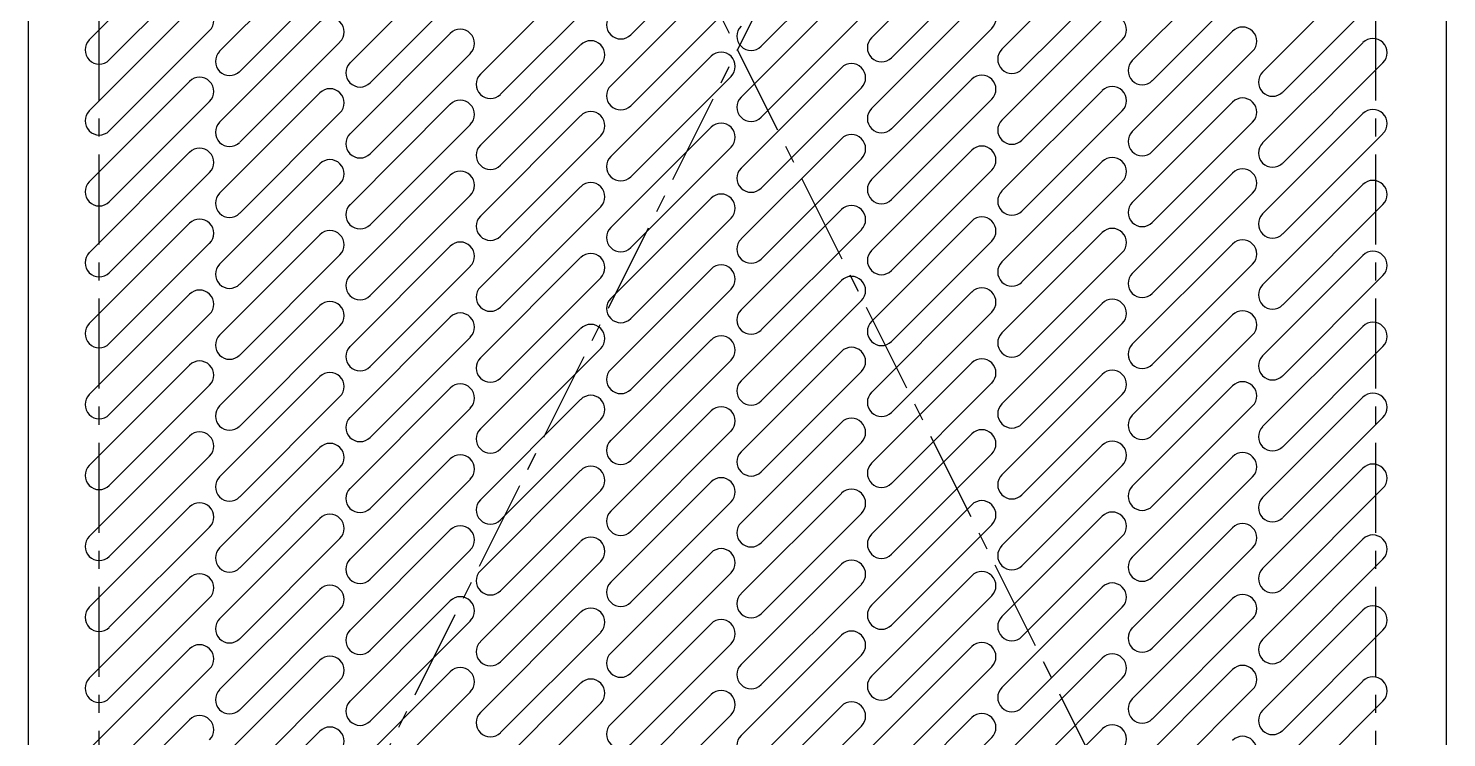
# Model space of a CAD drawing. Header units: millimetres. Extents: x -100 to 100, y -200 to 200.
# Drawn here: x -100 to 100, y -97 to 3 of the extents above; entities that cross this region are included whole.
import ezdxf

# ---------------------------------------------------------------- set-up
doc = ezdxf.new("R2010")
doc.units = ezdxf.units.MM
doc.header["$PDSIZE"] = -1
doc.linetypes.add('CENTERX2', pattern=[20.32, 12.7, -2.54, 2.54, -2.54])

msp = doc.modelspace()

# ---------------------------------------------------------------- linework, layer by layer
at = {"color": 7, "linetype": 'Continuous'}
for p, q in [((-100, -200), (-100, 200)), ((-100, -200), (-100, 200)), ((100, -200), (100, 200)), ((100, -200), (100, 200)), ((-15.05, 2.12), (-0.9, 16.27)), ((-15.05, 2.12), (-0.9, 16.27)), ((-91.41, 1.41), (-77.27, 15.56)), ((-91.41, 1.41), (-77.27, 15.56)), ((3.34, 0.51), (17.48, 14.65)), ((3.34, 0.51), (17.48, 14.65)), ((18.89, 1.72), (33.04, 15.87)), ((18.89, 1.72), (33.04, 15.87)), ((37.28, 0.11), (51.42, 14.25)), ((37.28, 0.11), (51.42, 14.25)), ((-88.59, -1.41), (-74.44, 12.73)), ((-88.59, -1.41), (-74.44, 12.73)), ((-73.03, -0.2), (-58.89, 13.94)), ((-73.03, -0.2), (-58.89, 13.94)), ((-54.64, -1.82), (-40.5, 12.33)), ((-54.64, -1.82), (-40.5, 12.33)), ((21.72, -1.11), (35.87, 13.04)), ((21.72, -1.11), (35.87, 13.04)), ((55.66, -1.51), (69.81, 12.63)), ((55.66, -1.51), (69.81, 12.63)), ((-70.2, -3.03), (-56.06, 11.11)), ((-70.2, -3.03), (-56.06, 11.11)), ((-36.26, -3.43), (-22.12, 10.71)), ((-36.26, -3.43), (-22.12, 10.71)), ((40.11, -2.72), (54.25, 11.42)), ((40.11, -2.72), (54.25, 11.42)), ((74.05, -3.12), (88.19, 11.02)), ((74.05, -3.12), (88.19, 11.02)), ((-51.82, -4.64), (-37.67, 9.5)), ((-51.82, -4.64), (-37.67, 9.5)), ((-17.88, -5.05), (-3.73, 9.1)), ((-17.88, -5.05), (-3.73, 9.1)), ((58.49, -4.34), (72.63, 9.81)), ((58.49, -4.34), (72.63, 9.81)), ((76.88, -5.95), (91.02, 8.19)), ((76.88, -5.95), (91.02, 8.19)), ((-33.43, -6.26), (-19.29, 7.88)), ((-33.43, -6.26), (-19.29, 7.88)), ((-15.05, -7.88), (-0.9, 6.27)), ((-15.05, -7.88), (-0.9, 6.27)), ((0.51, -6.66), (14.65, 7.48)), ((0.51, -6.66), (14.65, 7.48)), ((-91.41, -8.59), (-77.27, 5.56)), ((-91.41, -8.59), (-77.27, 5.56)), ((3.34, -9.49), (17.48, 4.65)), ((3.34, -9.49), (17.48, 4.65)), ((18.89, -8.28), (33.04, 5.87)), ((18.89, -8.28), (33.04, 5.87)), ((37.28, -9.89), (51.42, 4.25)), ((37.28, -9.89), (51.42, 4.25)), ((-88.59, -11.41), (-74.44, 2.73)), ((-88.59, -11.41), (-74.44, 2.73)), ((-73.03, -10.2), (-58.89, 3.94)), ((-73.03, -10.2), (-58.89, 3.94)), ((-54.64, -11.82), (-40.5, 2.33)), ((-54.64, -11.82), (-40.5, 2.33)), ((21.72, -11.11), (35.87, 3.04)), ((21.72, -11.11), (35.87, 3.04)), ((55.66, -11.51), (69.81, 2.63)), ((55.66, -11.51), (69.81, 2.63)), ((-70.2, -13.03), (-56.06, 1.11)), ((-70.2, -13.03), (-56.06, 1.11)), ((-36.26, -13.43), (-22.12, 0.71)), ((-36.26, -13.43), (-22.12, 0.71)), ((40.11, -12.72), (54.25, 1.42)), ((40.11, -12.72), (54.25, 1.42)), ((74.05, -13.12), (88.19, 1.02)), ((74.05, -13.12), (88.19, 1.02)), ((-51.82, -14.64), (-37.67, -0.5)), ((-51.82, -14.64), (-37.67, -0.5)), ((-17.88, -15.05), (-3.73, -0.9)), ((-17.88, -15.05), (-3.73, -0.9)), ((58.49, -14.34), (72.63, -0.19)), ((58.49, -14.34), (72.63, -0.19)), ((76.88, -15.95), (91.02, -1.81)), ((76.88, -15.95), (91.02, -1.81)), ((-33.43, -16.26), (-19.29, -2.12)), ((-33.43, -16.26), (-19.29, -2.12)), ((-15.05, -17.88), (-0.9, -3.73)), ((-15.05, -17.88), (-0.9, -3.73)), ((0.51, -16.66), (14.65, -2.52)), ((0.51, -16.66), (14.65, -2.52)), ((-91.41, -18.59), (-77.27, -4.44)), ((-91.41, -18.59), (-77.27, -4.44)), ((3.34, -19.49), (17.48, -5.35)), ((3.34, -19.49), (17.48, -5.35)), ((18.89, -18.28), (33.04, -4.13)), ((18.89, -18.28), (33.04, -4.13)), ((37.28, -19.89), (51.42, -5.75)), ((37.28, -19.89), (51.42, -5.75)), ((-88.59, -21.41), (-74.44, -7.27)), ((-88.59, -21.41), (-74.44, -7.27)), ((-73.03, -20.2), (-58.89, -6.06)), ((-73.03, -20.2), (-58.89, -6.06)), ((-54.64, -21.82), (-40.5, -7.67)), ((-54.64, -21.82), (-40.5, -7.67)), ((21.72, -21.11), (35.87, -6.96)), ((21.72, -21.11), (35.87, -6.96)), ((55.66, -21.51), (69.81, -7.37)), ((55.66, -21.51), (69.81, -7.37)), ((-70.2, -23.03), (-56.06, -8.89)), ((-70.2, -23.03), (-56.06, -8.89)), ((-36.26, -23.43), (-22.12, -9.29)), ((-36.26, -23.43), (-22.12, -9.29)), ((40.11, -22.72), (54.25, -8.58)), ((40.11, -22.72), (54.25, -8.58)), ((74.05, -23.12), (88.19, -8.98)), ((74.05, -23.12), (88.19, -8.98)), ((-51.82, -24.64), (-37.67, -10.5)), ((-51.82, -24.64), (-37.67, -10.5)), ((-17.88, -25.05), (-3.73, -10.9)), ((-17.88, -25.05), (-3.73, -10.9)), ((58.49, -24.34), (72.63, -10.19)), ((58.49, -24.34), (72.63, -10.19)), ((76.88, -25.95), (91.02, -11.81)), ((76.88, -25.95), (91.02, -11.81)), ((-33.43, -26.26), (-19.29, -12.12)), ((-33.43, -26.26), (-19.29, -12.12)), ((-15.05, -27.88), (-0.9, -13.73)), ((-15.05, -27.88), (-0.9, -13.73)), ((0.51, -26.66), (14.65, -12.52)), ((0.51, -26.66), (14.65, -12.52)), ((-91.41, -28.59), (-77.27, -14.44)), ((-91.41, -28.59), (-77.27, -14.44)), ((3.34, -29.49), (17.48, -15.35)), ((3.34, -29.49), (17.48, -15.35)), ((18.89, -28.28), (33.04, -14.13)), ((18.89, -28.28), (33.04, -14.13)), ((37.28, -29.89), (51.42, -15.75)), ((37.28, -29.89), (51.42, -15.75)), ((-88.59, -31.41), (-74.44, -17.27)), ((-88.59, -31.41), (-74.44, -17.27)), ((-73.03, -30.2), (-58.89, -16.06)), ((-73.03, -30.2), (-58.89, -16.06)), ((-54.64, -31.82), (-40.5, -17.67)), ((-54.64, -31.82), (-40.5, -17.67)), ((21.72, -31.11), (35.87, -16.96)), ((21.72, -31.11), (35.87, -16.96)), ((55.66, -31.51), (69.81, -17.37)), ((55.66, -31.51), (69.81, -17.37)), ((-70.2, -33.03), (-56.06, -18.89)), ((-70.2, -33.03), (-56.06, -18.89)), ((-36.26, -33.43), (-22.12, -19.29)), ((-36.26, -33.43), (-22.12, -19.29)), ((40.11, -32.72), (54.25, -18.58)), ((40.11, -32.72), (54.25, -18.58)), ((74.05, -33.12), (88.19, -18.98)), ((74.05, -33.12), (88.19, -18.98)), ((-51.82, -34.64), (-37.67, -20.5)), ((-51.82, -34.64), (-37.67, -20.5)), ((-17.88, -35.05), (-3.73, -20.9)), ((-17.88, -35.05), (-3.73, -20.9)), ((58.49, -34.34), (72.63, -20.19)), ((58.49, -34.34), (72.63, -20.19)), ((76.88, -35.95), (91.02, -21.81)), ((76.88, -35.95), (91.02, -21.81)), ((-33.43, -36.26), (-19.29, -22.12)), ((-33.43, -36.26), (-19.29, -22.12)), ((-15.05, -37.88), (-0.9, -23.73)), ((-15.05, -37.88), (-0.9, -23.73)), ((0.51, -36.66), (14.65, -22.52)), ((0.51, -36.66), (14.65, -22.52)), ((-91.41, -38.59), (-77.27, -24.44)), ((-91.41, -38.59), (-77.27, -24.44)), ((3.34, -39.49), (17.48, -25.35)), ((3.34, -39.49), (17.48, -25.35)), ((18.89, -38.28), (33.04, -24.13)), ((18.89, -38.28), (33.04, -24.13)), ((37.28, -39.89), (51.42, -25.75)), ((37.28, -39.89), (51.42, -25.75)), ((-88.59, -41.41), (-74.44, -27.27)), ((-88.59, -41.41), (-74.44, -27.27)), ((-73.03, -40.2), (-58.89, -26.06)), ((-73.03, -40.2), (-58.89, -26.06)), ((-54.64, -41.82), (-40.5, -27.67)), ((-54.64, -41.82), (-40.5, -27.67)), ((21.72, -41.11), (35.87, -26.96)), ((21.72, -41.11), (35.87, -26.96)), ((55.66, -41.51), (69.81, -27.37)), ((55.66, -41.51), (69.81, -27.37)), ((-70.2, -43.03), (-56.06, -28.89)), ((-70.2, -43.03), (-56.06, -28.89)), ((-36.26, -43.43), (-22.12, -29.29)), ((-36.26, -43.43), (-22.12, -29.29)), ((40.11, -42.72), (54.25, -28.58)), ((40.11, -42.72), (54.25, -28.58)), ((74.05, -43.12), (88.19, -28.98)), ((74.05, -43.12), (88.19, -28.98)), ((-51.82, -44.64), (-37.67, -30.5)), ((-51.82, -44.64), (-37.67, -30.5)), ((-17.88, -45.05), (-3.73, -30.9)), ((-17.88, -45.05), (-3.73, -30.9)), ((58.49, -44.34), (72.63, -30.19)), ((58.49, -44.34), (72.63, -30.19)), ((76.88, -45.95), (91.02, -31.81)), ((76.88, -45.95), (91.02, -31.81)), ((-33.43, -46.26), (-19.29, -32.12)), ((-33.43, -46.26), (-19.29, -32.12)), ((-15.05, -47.88), (-0.9, -33.73)), ((-15.05, -47.88), (-0.9, -33.73)), ((0.51, -46.66), (14.65, -32.52)), ((0.51, -46.66), (14.65, -32.52)), ((-91.41, -48.59), (-77.27, -34.44)), ((-91.41, -48.59), (-77.27, -34.44)), ((3.34, -49.49), (17.48, -35.35)), ((3.34, -49.49), (17.48, -35.35)), ((18.89, -48.28), (33.04, -34.13)), ((18.89, -48.28), (33.04, -34.13)), ((37.28, -49.89), (51.42, -35.75)), ((37.28, -49.89), (51.42, -35.75)), ((-88.59, -51.41), (-74.44, -37.27)), ((-88.59, -51.41), (-74.44, -37.27)), ((-73.03, -50.2), (-58.89, -36.06)), ((-73.03, -50.2), (-58.89, -36.06)), ((-54.64, -51.82), (-40.5, -37.67)), ((-54.64, -51.82), (-40.5, -37.67)), ((21.72, -51.11), (35.87, -36.96)), ((21.72, -51.11), (35.87, -36.96)), ((55.66, -51.51), (69.81, -37.37)), ((55.66, -51.51), (69.81, -37.37)), ((-70.2, -53.03), (-56.06, -38.89)), ((-70.2, -53.03), (-56.06, -38.89)), ((-36.26, -53.43), (-22.12, -39.29)), ((-36.26, -53.43), (-22.12, -39.29)), ((40.11, -52.72), (54.25, -38.58)), ((40.11, -52.72), (54.25, -38.58)), ((74.05, -53.12), (88.19, -38.98)), ((74.05, -53.12), (88.19, -38.98)), ((-51.82, -54.64), (-37.67, -40.5)), ((-51.82, -54.64), (-37.67, -40.5)), ((-17.88, -55.05), (-3.73, -40.9)), ((-17.88, -55.05), (-3.73, -40.9)), ((58.49, -54.34), (72.63, -40.19)), ((58.49, -54.34), (72.63, -40.19)), ((76.88, -55.95), (91.02, -41.81)), ((76.88, -55.95), (91.02, -41.81)), ((-33.43, -56.26), (-19.29, -42.12)), ((-33.43, -56.26), (-19.29, -42.12)), ((-15.05, -57.88), (-0.9, -43.73)), ((-15.05, -57.88), (-0.9, -43.73)), ((0.51, -56.66), (14.65, -42.52)), ((0.51, -56.66), (14.65, -42.52)), ((-91.41, -58.59), (-77.27, -44.44)), ((-91.41, -58.59), (-77.27, -44.44)), ((3.34, -59.49), (17.48, -45.35)), ((3.34, -59.49), (17.48, -45.35)), ((18.89, -58.28), (33.04, -44.13)), ((18.89, -58.28), (33.04, -44.13)), ((37.28, -59.89), (51.42, -45.75)), ((37.28, -59.89), (51.42, -45.75)), ((-88.59, -61.41), (-74.44, -47.27)), ((-88.59, -61.41), (-74.44, -47.27)), ((-73.03, -60.2), (-58.89, -46.06)), ((-73.03, -60.2), (-58.89, -46.06)), ((-54.64, -61.82), (-40.5, -47.67)), ((-54.64, -61.82), (-40.5, -47.67)), ((21.72, -61.11), (35.87, -46.96)), ((21.72, -61.11), (35.87, -46.96)), ((55.66, -61.51), (69.81, -47.37)), ((55.66, -61.51), (69.81, -47.37)), ((-70.2, -63.03), (-56.06, -48.89)), ((-70.2, -63.03), (-56.06, -48.89)), ((-36.26, -63.43), (-22.12, -49.29)), ((-36.26, -63.43), (-22.12, -49.29)), ((40.11, -62.72), (54.25, -48.58)), ((40.11, -62.72), (54.25, -48.58)), ((74.05, -63.12), (88.19, -48.98)), ((74.05, -63.12), (88.19, -48.98)), ((-51.82, -64.64), (-37.67, -50.5)), ((-51.82, -64.64), (-37.67, -50.5)), ((-17.88, -65.05), (-3.73, -50.9)), ((-17.88, -65.05), (-3.73, -50.9)), ((58.49, -64.34), (72.63, -50.19)), ((58.49, -64.34), (72.63, -50.19)), ((76.88, -65.95), (91.02, -51.81)), ((76.88, -65.95), (91.02, -51.81)), ((-33.43, -66.26), (-19.29, -52.12)), ((-33.43, -66.26), (-19.29, -52.12)), ((-15.05, -67.88), (-0.9, -53.73)), ((-15.05, -67.88), (-0.9, -53.73)), ((0.51, -66.66), (14.65, -52.52)), ((0.51, -66.66), (14.65, -52.52)), ((-91.41, -68.59), (-77.27, -54.44)), ((-91.41, -68.59), (-77.27, -54.44)), ((3.34, -69.49), (17.48, -55.35)), ((3.34, -69.49), (17.48, -55.35)), ((18.89, -68.28), (33.04, -54.13)), ((18.89, -68.28), (33.04, -54.13)), ((37.28, -69.89), (51.42, -55.75)), ((37.28, -69.89), (51.42, -55.75)), ((-88.59, -71.41), (-74.44, -57.27)), ((-88.59, -71.41), (-74.44, -57.27)), ((-73.03, -70.2), (-58.89, -56.06)), ((-73.03, -70.2), (-58.89, -56.06)), ((-54.64, -71.82), (-40.5, -57.67)), ((-54.64, -71.82), (-40.5, -57.67)), ((21.72, -71.11), (35.87, -56.96)), ((21.72, -71.11), (35.87, -56.96)), ((55.66, -71.51), (69.81, -57.37)), ((55.66, -71.51), (69.81, -57.37)), ((-70.2, -73.03), (-56.06, -58.89)), ((-70.2, -73.03), (-56.06, -58.89)), ((-36.26, -73.43), (-22.12, -59.29)), ((-36.26, -73.43), (-22.12, -59.29)), ((40.11, -72.72), (54.25, -58.58)), ((40.11, -72.72), (54.25, -58.58)), ((74.05, -73.12), (88.19, -58.98)), ((74.05, -73.12), (88.19, -58.98)), ((-51.82, -74.64), (-37.67, -60.5)), ((-51.82, -74.64), (-37.67, -60.5)), ((-17.88, -75.05), (-3.73, -60.9)), ((-17.88, -75.05), (-3.73, -60.9)), ((58.49, -74.34), (72.63, -60.19)), ((58.49, -74.34), (72.63, -60.19)), ((76.88, -75.95), (91.02, -61.81)), ((76.88, -75.95), (91.02, -61.81)), ((-33.43, -76.26), (-19.29, -62.12)), ((-33.43, -76.26), (-19.29, -62.12)), ((-15.05, -77.88), (-0.9, -63.73)), ((-15.05, -77.88), (-0.9, -63.73)), ((0.51, -76.66), (14.65, -62.52)), ((0.51, -76.66), (14.65, -62.52)), ((-91.41, -78.59), (-77.27, -64.44)), ((-91.41, -78.59), (-77.27, -64.44)), ((3.34, -79.49), (17.48, -65.35)), ((3.34, -79.49), (17.48, -65.35)), ((18.89, -78.28), (33.04, -64.13)), ((18.89, -78.28), (33.04, -64.13)), ((37.28, -79.89), (51.42, -65.75)), ((37.28, -79.89), (51.42, -65.75)), ((-88.59, -81.41), (-74.44, -67.27)), ((-88.59, -81.41), (-74.44, -67.27)), ((-73.03, -80.2), (-58.89, -66.06)), ((-73.03, -80.2), (-58.89, -66.06)), ((-54.64, -81.82), (-40.5, -67.67)), ((-54.64, -81.82), (-40.5, -67.67)), ((21.72, -81.11), (35.87, -66.96)), ((21.72, -81.11), (35.87, -66.96)), ((55.66, -81.51), (69.81, -67.37)), ((55.66, -81.51), (69.81, -67.37)), ((-70.2, -83.03), (-56.06, -68.89)), ((-70.2, -83.03), (-56.06, -68.89)), ((-36.26, -83.43), (-22.12, -69.29)), ((-36.26, -83.43), (-22.12, -69.29)), ((40.11, -82.72), (54.25, -68.58)), ((40.11, -82.72), (54.25, -68.58)), ((74.05, -83.12), (88.19, -68.98)), ((74.05, -83.12), (88.19, -68.98)), ((-51.82, -84.64), (-37.67, -70.5)), ((-51.82, -84.64), (-37.67, -70.5)), ((-17.88, -85.05), (-3.73, -70.9)), ((-17.88, -85.05), (-3.73, -70.9)), ((58.49, -84.34), (72.63, -70.19)), ((58.49, -84.34), (72.63, -70.19)), ((76.88, -85.95), (91.02, -71.81)), ((76.88, -85.95), (91.02, -71.81)), ((-33.43, -86.26), (-19.29, -72.12)), ((-33.43, -86.26), (-19.29, -72.12)), ((-15.05, -87.88), (-0.9, -73.73)), ((-15.05, -87.88), (-0.9, -73.73)), ((0.51, -86.66), (14.65, -72.52)), ((0.51, -86.66), (14.65, -72.52)), ((-91.41, -88.59), (-77.27, -74.44)), ((-91.41, -88.59), (-77.27, -74.44)), ((3.34, -89.49), (17.48, -75.35)), ((3.34, -89.49), (17.48, -75.35)), ((18.89, -88.28), (33.04, -74.13)), ((18.89, -88.28), (33.04, -74.13)), ((37.28, -89.89), (51.42, -75.75)), ((37.28, -89.89), (51.42, -75.75)), ((-88.59, -91.41), (-74.44, -77.27)), ((-88.59, -91.41), (-74.44, -77.27)), ((-73.03, -90.2), (-58.89, -76.06)), ((-73.03, -90.2), (-58.89, -76.06)), ((-54.64, -91.82), (-40.5, -77.67)), ((-54.64, -91.82), (-40.5, -77.67)), ((21.72, -91.11), (35.87, -76.96)), ((21.72, -91.11), (35.87, -76.96)), ((55.66, -91.51), (69.81, -77.37)), ((55.66, -91.51), (69.81, -77.37)), ((-70.2, -93.03), (-56.06, -78.89)), ((-70.2, -93.03), (-56.06, -78.89)), ((-36.26, -93.43), (-22.12, -79.29)), ((-36.26, -93.43), (-22.12, -79.29)), ((40.11, -92.72), (54.25, -78.58)), ((40.11, -92.72), (54.25, -78.58)), ((74.05, -93.12), (88.19, -78.98)), ((74.05, -93.12), (88.19, -78.98)), ((-51.82, -94.64), (-37.67, -80.5)), ((-51.82, -94.64), (-37.67, -80.5)), ((-17.88, -95.05), (-3.73, -80.9)), ((-17.88, -95.05), (-3.73, -80.9)), ((58.49, -94.34), (72.63, -80.19)), ((58.49, -94.34), (72.63, -80.19)), ((76.88, -95.95), (91.02, -81.81)), ((76.88, -95.95), (91.02, -81.81)), ((-33.43, -96.26), (-19.29, -82.12)), ((-33.43, -96.26), (-19.29, -82.12)), ((-15.05, -97.88), (-0.9, -83.73)), ((-15.05, -97.88), (-0.9, -83.73)), ((0.51, -96.66), (14.65, -82.52)), ((0.51, -96.66), (14.65, -82.52)), ((-91.41, -98.59), (-77.27, -84.44)), ((-91.41, -98.59), (-77.27, -84.44)), ((3.34, -99.49), (17.48, -85.35)), ((3.34, -99.49), (17.48, -85.35)), ((18.89, -98.28), (33.04, -84.13)), ((18.89, -98.28), (33.04, -84.13)), ((37.28, -99.89), (51.42, -85.75)), ((37.28, -99.89), (51.42, -85.75)), ((-88.59, -101.41), (-74.44, -87.27)), ((-88.59, -101.41), (-74.44, -87.27)), ((-73.03, -100.2), (-58.89, -86.06)), ((-73.03, -100.2), (-58.89, -86.06)), ((-54.64, -101.82), (-40.5, -87.67)), ((-54.64, -101.82), (-40.5, -87.67)), ((21.72, -101.11), (35.87, -86.96)), ((21.72, -101.11), (35.87, -86.96)), ((55.66, -101.51), (69.81, -87.37)), ((55.66, -101.51), (69.81, -87.37)), ((-70.2, -103.03), (-56.06, -88.89)), ((-70.2, -103.03), (-56.06, -88.89)), ((-36.26, -103.43), (-22.12, -89.29)), ((-36.26, -103.43), (-22.12, -89.29)), ((40.11, -102.72), (54.25, -88.58)), ((40.11, -102.72), (54.25, -88.58)), ((74.05, -103.12), (88.19, -88.98)), ((74.05, -103.12), (88.19, -88.98)), ((-51.82, -104.64), (-37.67, -90.5)), ((-51.82, -104.64), (-37.67, -90.5)), ((-17.88, -105.05), (-3.73, -90.9)), ((-17.88, -105.05), (-3.73, -90.9)), ((58.49, -104.34), (72.63, -90.19)), ((58.49, -104.34), (72.63, -90.19)), ((76.88, -105.95), (91.02, -91.81)), ((76.88, -105.95), (91.02, -91.81)), ((-33.43, -106.26), (-19.29, -92.12)), ((-33.43, -106.26), (-19.29, -92.12)), ((-15.05, -107.88), (-0.9, -93.73)), ((-15.05, -107.88), (-0.9, -93.73)), ((0.51, -106.66), (14.65, -92.52)), ((0.51, -106.66), (14.65, -92.52)), ((-91.41, -108.59), (-77.27, -94.44)), ((-91.41, -108.59), (-77.27, -94.44)), ((3.34, -109.49), (17.48, -95.35)), ((3.34, -109.49), (17.48, -95.35)), ((18.89, -108.28), (33.04, -94.13)), ((18.89, -108.28), (33.04, -94.13)), ((37.28, -109.89), (51.42, -95.75)), ((37.28, -109.89), (51.42, -95.75)), ((-73.03, -110.2), (-58.89, -96.06)), ((-73.03, -110.2), (-58.89, -96.06)), ((21.72, -111.11), (35.87, -96.96)), ((21.72, -111.11), (35.87, -96.96))]:
    msp.add_line(p, q, dxfattribs=at)
at = {"color": 7, "linetype": 'CENTERX2'}
for p, q in [((-100, -200), (100, 200)), ((-100, 200), (100, -200)), ((-90, -190), (-90, 190)), ((90, -190), (90, 190))]:
    msp.add_line(p, q, dxfattribs=at)
at = {"color": 7, "linetype": 'Continuous'}
for centre, start, end in [((-75.86, 4.14), 315, 135), ((-75.86, 4.14), 315, 135), ((34.45, 4.45), 315, 135), ((-57.47, 2.53), 315, 135), ((-57.47, 2.53), 315, 135), ((-16.46, 3.54), 135, 315), ((-16.46, 3.54), 135, 315), ((52.84, 2.84), 315, 135), ((52.84, 2.84), 315, 135), ((-39.09, 0.91), 315, 135), ((-39.09, 0.91), 315, 135), ((1.92, 1.92), 135, 315), ((1.92, 1.92), 135, 315), ((71.22, 1.22), 315, 135), ((71.22, 1.22), 315, 135), ((-90, 0), 135, 315), ((-90, 0), 135, 315), ((-20.7, -0.7), 315, 135), ((-20.7, -0.7), 315, 135), ((20.31, 0.31), 135, 315), ((20.31, 0.31), 135, 315), ((38.69, -1.31), 135, 315), ((38.69, -1.31), 135, 315), ((89.61, -0.39), 315, 135), ((89.61, -0.39), 315, 135), ((-71.62, -1.62), 135, 315), ((-71.62, -1.62), 135, 315), ((-53.23, -3.23), 135, 315), ((-53.23, -3.23), 135, 315), ((-2.32, -2.32), 315, 135), ((-2.32, -2.32), 315, 135), ((16.07, -3.93), 315, 135), ((16.07, -3.93), 315, 135), ((57.08, -2.92), 135, 315), ((57.08, -2.92), 135, 315), ((-75.86, -5.86), 315, 135), ((-75.86, -5.86), 315, 135), ((-34.85, -4.85), 135, 315), ((-34.85, -4.85), 135, 315), ((34.45, -5.55), 315, 135), ((34.45, -5.55), 315, 135), ((75.46, -4.54), 135, 315), ((75.46, -4.54), 135, 315), ((-57.47, -7.47), 315, 135), ((-57.47, -7.47), 315, 135), ((-16.46, -6.46), 135, 315), ((-16.46, -6.46), 135, 315), ((52.84, -7.16), 315, 135), ((52.84, -7.16), 315, 135), ((-39.09, -9.09), 315, 135), ((-39.09, -9.09), 315, 135), ((1.92, -8.08), 135, 315), ((1.92, -8.08), 135, 315), ((71.22, -8.78), 315, 135), ((71.22, -8.78), 315, 135), ((-90, -10), 135, 315), ((-90, -10), 135, 315), ((-20.7, -10.7), 315, 135), ((-20.7, -10.7), 315, 135), ((20.31, -9.69), 135, 315), ((20.31, -9.69), 135, 315), ((38.69, -11.31), 135, 315), ((38.69, -11.31), 135, 315), ((89.61, -10.39), 315, 135), ((89.61, -10.39), 315, 135), ((-71.62, -11.62), 135, 315), ((-71.62, -11.62), 135, 315), ((-53.23, -13.23), 135, 315), ((-53.23, -13.23), 135, 315), ((-2.32, -12.32), 315, 135), ((-2.32, -12.32), 315, 135), ((16.07, -13.93), 315, 135), ((16.07, -13.93), 315, 135), ((57.08, -12.92), 135, 315), ((57.08, -12.92), 135, 315), ((-75.86, -15.86), 315, 135), ((-75.86, -15.86), 315, 135), ((-34.85, -14.85), 135, 315), ((-34.85, -14.85), 135, 315), ((34.45, -15.55), 315, 135), ((34.45, -15.55), 315, 135), ((75.46, -14.54), 135, 315), ((75.46, -14.54), 135, 315), ((-57.47, -17.47), 315, 135), ((-57.47, -17.47), 315, 135), ((-16.46, -16.46), 135, 315), ((-16.46, -16.46), 135, 315), ((52.84, -17.16), 315, 135), ((52.84, -17.16), 315, 135), ((-39.09, -19.09), 315, 135), ((-39.09, -19.09), 315, 135), ((1.92, -18.08), 135, 315), ((1.92, -18.08), 135, 315), ((71.22, -18.78), 315, 135), ((71.22, -18.78), 315, 135), ((-90, -20), 135, 315), ((-90, -20), 135, 315), ((-20.7, -20.7), 315, 135), ((-20.7, -20.7), 315, 135), ((20.31, -19.69), 135, 315), ((20.31, -19.69), 135, 315), ((38.69, -21.31), 135, 315), ((38.69, -21.31), 135, 315), ((89.61, -20.39), 315, 135), ((89.61, -20.39), 315, 135), ((-71.62, -21.62), 135, 315), ((-71.62, -21.62), 135, 315), ((-53.23, -23.23), 135, 315), ((-53.23, -23.23), 135, 315), ((-2.32, -22.32), 315, 135), ((-2.32, -22.32), 315, 135), ((16.07, -23.93), 315, 135), ((16.07, -23.93), 315, 135), ((57.08, -22.92), 135, 315), ((57.08, -22.92), 135, 315), ((-75.86, -25.86), 315, 135), ((-75.86, -25.86), 315, 135), ((-34.85, -24.85), 135, 315), ((-34.85, -24.85), 135, 315), ((34.45, -25.55), 315, 135), ((34.45, -25.55), 315, 135), ((75.46, -24.54), 135, 315), ((75.46, -24.54), 135, 315), ((-57.47, -27.47), 315, 135), ((-57.47, -27.47), 315, 135), ((-16.46, -26.46), 135, 315), ((-16.46, -26.46), 135, 315), ((52.84, -27.16), 315, 135), ((52.84, -27.16), 315, 135), ((-39.09, -29.09), 315, 135), ((-39.09, -29.09), 315, 135), ((1.92, -28.08), 135, 315), ((1.92, -28.08), 135, 315), ((71.22, -28.78), 315, 135), ((71.22, -28.78), 315, 135), ((-90, -30), 135, 315), ((-90, -30), 135, 315), ((-20.7, -30.7), 315, 135), ((-20.7, -30.7), 315, 135), ((20.31, -29.69), 135, 315), ((20.31, -29.69), 135, 315), ((38.69, -31.31), 135, 315), ((38.69, -31.31), 135, 315), ((89.61, -30.39), 315, 135), ((89.61, -30.39), 315, 135), ((-71.62, -31.62), 135, 315), ((-71.62, -31.62), 135, 315), ((-53.23, -33.23), 135, 315), ((-53.23, -33.23), 135, 315), ((-2.32, -32.32), 315, 135), ((-2.32, -32.32), 315, 135), ((16.07, -33.93), 315, 135), ((16.07, -33.93), 315, 135), ((57.08, -32.92), 135, 315), ((57.08, -32.92), 135, 315), ((-75.86, -35.86), 315, 135), ((-75.86, -35.86), 315, 135), ((-34.85, -34.85), 135, 315), ((-34.85, -34.85), 135, 315), ((34.45, -35.55), 315, 135), ((34.45, -35.55), 315, 135), ((75.46, -34.54), 135, 315), ((75.46, -34.54), 135, 315), ((-57.47, -37.47), 315, 135), ((-57.47, -37.47), 315, 135), ((-16.46, -36.46), 135, 315), ((-16.46, -36.46), 135, 315), ((52.84, -37.16), 315, 135), ((52.84, -37.16), 315, 135), ((-39.09, -39.09), 315, 135), ((-39.09, -39.09), 315, 135), ((1.92, -38.08), 135, 315), ((1.92, -38.08), 135, 315), ((71.22, -38.78), 315, 135), ((71.22, -38.78), 315, 135), ((-90, -40), 135, 315), ((-90, -40), 135, 315), ((-20.7, -40.7), 315, 135), ((-20.7, -40.7), 315, 135), ((20.31, -39.69), 135, 315), ((20.31, -39.69), 135, 315), ((38.69, -41.31), 135, 315), ((38.69, -41.31), 135, 315), ((89.61, -40.39), 315, 135), ((89.61, -40.39), 315, 135), ((-71.62, -41.62), 135, 315), ((-71.62, -41.62), 135, 315), ((-53.23, -43.23), 135, 315), ((-53.23, -43.23), 135, 315), ((-2.32, -42.32), 315, 135), ((-2.32, -42.32), 315, 135), ((16.07, -43.93), 315, 135), ((16.07, -43.93), 315, 135), ((57.08, -42.92), 135, 315), ((57.08, -42.92), 135, 315), ((-75.86, -45.86), 315, 135), ((-75.86, -45.86), 315, 135), ((-34.85, -44.85), 135, 315), ((-34.85, -44.85), 135, 315), ((34.45, -45.55), 315, 135), ((34.45, -45.55), 315, 135), ((75.46, -44.54), 135, 315), ((75.46, -44.54), 135, 315), ((-57.47, -47.47), 315, 135), ((-57.47, -47.47), 315, 135), ((-16.46, -46.46), 135, 315), ((-16.46, -46.46), 135, 315), ((52.84, -47.16), 315, 135), ((52.84, -47.16), 315, 135), ((-39.09, -49.09), 315, 135), ((-39.09, -49.09), 315, 135), ((1.92, -48.08), 135, 315), ((1.92, -48.08), 135, 315), ((71.22, -48.78), 315, 135), ((71.22, -48.78), 315, 135), ((-90, -50), 135, 315), ((-90, -50), 135, 315), ((-20.7, -50.7), 315, 135), ((-20.7, -50.7), 315, 135), ((20.31, -49.69), 135, 315), ((20.31, -49.69), 135, 315), ((38.69, -51.31), 135, 315), ((38.69, -51.31), 135, 315), ((89.61, -50.39), 315, 135), ((89.61, -50.39), 315, 135), ((-71.62, -51.62), 135, 315), ((-71.62, -51.62), 135, 315), ((-53.23, -53.23), 135, 315), ((-53.23, -53.23), 135, 315), ((-2.32, -52.32), 315, 135), ((-2.32, -52.32), 315, 135), ((16.07, -53.93), 315, 135), ((16.07, -53.93), 315, 135), ((57.08, -52.92), 135, 315), ((57.08, -52.92), 135, 315), ((-75.86, -55.86), 315, 135), ((-75.86, -55.86), 315, 135), ((-34.85, -54.85), 135, 315), ((-34.85, -54.85), 135, 315), ((34.45, -55.55), 315, 135), ((34.45, -55.55), 315, 135), ((75.46, -54.54), 135, 315), ((75.46, -54.54), 135, 315), ((-57.47, -57.47), 315, 135), ((-57.47, -57.47), 315, 135), ((-16.46, -56.46), 135, 315), ((-16.46, -56.46), 135, 315), ((52.84, -57.16), 315, 135), ((52.84, -57.16), 315, 135), ((-39.09, -59.09), 315, 135), ((-39.09, -59.09), 315, 135), ((1.92, -58.08), 135, 315), ((1.92, -58.08), 135, 315), ((71.22, -58.78), 315, 135), ((71.22, -58.78), 315, 135), ((-90, -60), 135, 315), ((-90, -60), 135, 315), ((-20.7, -60.7), 315, 135), ((-20.7, -60.7), 315, 135), ((20.31, -59.69), 135, 315), ((20.31, -59.69), 135, 315), ((38.69, -61.31), 135, 315), ((38.69, -61.31), 135, 315), ((89.61, -60.39), 315, 135), ((89.61, -60.39), 315, 135), ((-71.62, -61.62), 135, 315), ((-71.62, -61.62), 135, 315), ((-53.23, -63.23), 135, 315), ((-53.23, -63.23), 135, 315), ((-2.32, -62.32), 315, 135), ((-2.32, -62.32), 315, 135), ((16.07, -63.93), 315, 135), ((16.07, -63.93), 315, 135), ((57.08, -62.92), 135, 315), ((57.08, -62.92), 135, 315), ((-75.86, -65.86), 315, 135), ((-75.86, -65.86), 315, 135), ((-34.85, -64.85), 135, 315), ((-34.85, -64.85), 135, 315), ((34.45, -65.55), 315, 135), ((34.45, -65.55), 315, 135), ((75.46, -64.54), 135, 315), ((75.46, -64.54), 135, 315), ((-57.47, -67.47), 315, 135), ((-57.47, -67.47), 315, 135), ((-16.46, -66.46), 135, 315), ((-16.46, -66.46), 135, 315), ((52.84, -67.16), 315, 135), ((52.84, -67.16), 315, 135), ((-39.09, -69.09), 315, 135), ((-39.09, -69.09), 315, 135), ((1.92, -68.08), 135, 315), ((1.92, -68.08), 135, 315), ((71.22, -68.78), 315, 135), ((71.22, -68.78), 315, 135), ((-90, -70), 135, 315), ((-90, -70), 135, 315), ((-20.7, -70.7), 315, 135), ((-20.7, -70.7), 315, 135), ((20.31, -69.69), 135, 315), ((20.31, -69.69), 135, 315), ((38.69, -71.31), 135, 315), ((38.69, -71.31), 135, 315), ((89.61, -70.39), 315, 135), ((89.61, -70.39), 315, 135), ((-71.62, -71.62), 135, 315), ((-71.62, -71.62), 135, 315), ((-53.23, -73.23), 135, 315), ((-53.23, -73.23), 135, 315), ((-2.32, -72.32), 315, 135), ((-2.32, -72.32), 315, 135), ((16.07, -73.93), 315, 135), ((16.07, -73.93), 315, 135), ((57.08, -72.92), 135, 315), ((57.08, -72.92), 135, 315), ((-75.86, -75.86), 315, 135), ((-75.86, -75.86), 315, 135), ((-34.85, -74.85), 135, 315), ((-34.85, -74.85), 135, 315), ((34.45, -75.55), 315, 135), ((34.45, -75.55), 315, 135), ((75.46, -74.54), 135, 315), ((75.46, -74.54), 135, 315), ((-57.47, -77.47), 315, 135), ((-57.47, -77.47), 315, 135), ((-16.46, -76.46), 135, 315), ((-16.46, -76.46), 135, 315), ((52.84, -77.16), 315, 135), ((52.84, -77.16), 315, 135), ((-39.09, -79.09), 315, 135), ((-39.09, -79.09), 315, 135), ((1.92, -78.08), 135, 315), ((1.92, -78.08), 135, 315), ((71.22, -78.78), 315, 135), ((71.22, -78.78), 315, 135), ((-90, -80), 135, 315), ((-90, -80), 135, 315), ((-20.7, -80.7), 315, 135), ((-20.7, -80.7), 315, 135), ((20.31, -79.69), 135, 315), ((20.31, -79.69), 135, 315), ((38.69, -81.31), 135, 315), ((38.69, -81.31), 135, 315), ((89.61, -80.39), 315, 135), ((89.61, -80.39), 315, 135), ((-71.62, -81.62), 135, 315), ((-71.62, -81.62), 135, 315), ((-53.23, -83.23), 135, 315), ((-53.23, -83.23), 135, 315), ((-2.32, -82.32), 315, 135), ((-2.32, -82.32), 315, 135), ((16.07, -83.93), 315, 135), ((16.07, -83.93), 315, 135), ((57.08, -82.92), 135, 315), ((57.08, -82.92), 135, 315), ((-75.86, -85.86), 315, 135), ((-75.86, -85.86), 315, 135), ((-34.85, -84.85), 135, 315), ((-34.85, -84.85), 135, 315), ((34.45, -85.55), 315, 135), ((34.45, -85.55), 315, 135), ((75.46, -84.54), 135, 315), ((75.46, -84.54), 135, 315), ((-57.47, -87.47), 315, 135), ((-57.47, -87.47), 315, 135), ((-16.46, -86.46), 135, 315), ((-16.46, -86.46), 135, 315), ((52.84, -87.16), 315, 135), ((52.84, -87.16), 315, 135), ((-39.09, -89.09), 315, 135), ((-39.09, -89.09), 315, 135), ((1.92, -88.08), 135, 315), ((1.92, -88.08), 135, 315), ((71.22, -88.78), 315, 135), ((71.22, -88.78), 315, 135), ((-90, -90), 135, 315), ((-90, -90), 135, 315), ((-20.7, -90.7), 315, 135), ((-20.7, -90.7), 315, 135), ((20.31, -89.69), 135, 315), ((20.31, -89.69), 135, 315), ((38.69, -91.31), 135, 315), ((38.69, -91.31), 135, 315), ((89.61, -90.39), 315, 135), ((89.61, -90.39), 315, 135), ((-71.62, -91.62), 135, 315), ((-71.62, -91.62), 135, 315), ((-53.23, -93.23), 135, 315), ((-53.23, -93.23), 135, 315), ((-2.32, -92.32), 315, 135), ((-2.32, -92.32), 315, 135), ((16.07, -93.93), 315, 135), ((16.07, -93.93), 315, 135), ((57.08, -92.92), 135, 315), ((57.08, -92.92), 135, 315), ((-75.86, -95.86), 315, 135), ((-75.86, -95.86), 315, 135), ((-34.85, -94.85), 135, 315), ((-34.85, -94.85), 135, 315), ((34.45, -95.55), 315, 135), ((34.45, -95.55), 315, 135), ((75.46, -94.54), 135, 315), ((75.46, -94.54), 135, 315), ((-57.47, -97.47), 315, 135), ((-57.47, -97.47), 315, 135), ((-16.46, -96.46), 135, 315), ((-16.46, -96.46), 135, 315), ((52.84, -97.16), 315, 135), ((52.84, -97.16), 315, 135), ((1.92, -98.08), 135, 315), ((1.92, -98.08), 135, 315), ((71.22, -98.78), 315, 135), ((71.22, -98.78), 315, 135)]:
    msp.add_arc(centre, 2, start, end, dxfattribs=at)
msp.add_point((0, 0), dxfattribs=at)

doc.saveas('drawing.dxf')
